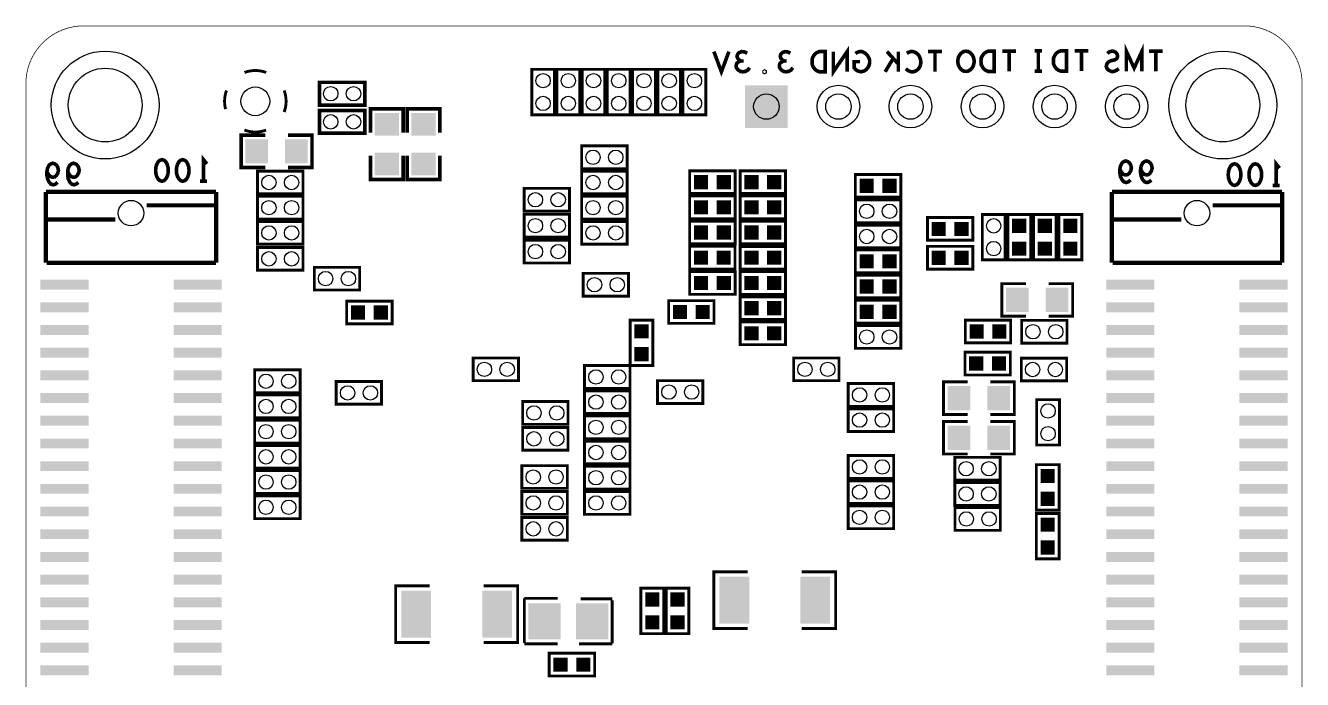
# Model space of a CAD drawing. Extents: x 0 to 1.77, y 0.1 to 2.36.
# Drawn here: x -0.001 to 1.772, y 1.455 to 2.363 of the extents above; entities that cross this region are included whole.
import ezdxf

# ---------------------------------------------------------------- set-up
doc = ezdxf.new("R2010")
doc.units = 0
doc.layers.get('0').update_dxf_attribs({"linetype": 'CONTINUOUS'})
doc.layers.add('ASSY_BOT_ART', color=6, linetype='CONTINUOUS')
doc.layers.add('ZYNQ_CORE_2V3_0', color=7, linetype='CONTINUOUS')

# ---------------------------------------------------------------- blocks, each defined once
blk = doc.blocks.new('ROUND_8')
blk.add_circle((0, 0), 0.0748)
blk = doc.blocks.new('ROUND_2')
blk.add_circle((0, 0), 0.01)
blk = doc.blocks.new('RECTANGLE_24')
blk.add_solid([(0.033465, 0.00689), (0.033465, -0.00689), (-0.033465, 0.00689), (-0.033465, -0.00689)])
blk = doc.blocks.new('SQUARE_9')
blk.add_solid([(0.00985, 0.00985), (0.00985, -0.00985), (-0.00985, 0.00985), (-0.00985, -0.00985)])
blk = doc.blocks.new('RECTANGLE_23')
blk.add_solid([(0.0225, 0.025), (0.0225, -0.025), (-0.0225, 0.025), (-0.0225, -0.025)])
blk = doc.blocks.new('ROUND_15')
blk.add_circle((0, 0), 0.0177)
blk = doc.blocks.new('RECTANGLE_4')
blk.add_solid([(0.01575, 0.01675), (0.01575, -0.01675), (-0.01575, 0.01675), (-0.01575, -0.01675)])
blk = doc.blocks.new('ROUND_34')
blk.add_circle((0, 0), 0.0295)
blk = doc.blocks.new('RECTANGLE_16')
blk.add_solid([(0.01675, 0.01575), (0.01675, -0.01575), (-0.01675, 0.01575), (-0.01675, -0.01575)])
blk = doc.blocks.new('SQUARE_35')
blk.add_solid([(0.02955, 0.02955), (0.02955, -0.02955), (-0.02955, 0.02955), (-0.02955, -0.02955)])
blk = doc.blocks.new('RECTANGLE_6')
blk.add_solid([(0.02065, 0.0325), (0.02065, -0.0325), (-0.02065, 0.0325), (-0.02065, -0.0325)])
blk = doc.blocks.new('ROUND_3')
blk.add_circle((0, 0), 0.02)
blk = doc.blocks.new('ROUND_95')
blk.add_circle((0, 0), 0.0177)
blk = doc.blocks.new('ROUND_96')
blk.add_circle((0, 0), 0.0512)

msp = doc.modelspace()

# ---------------------------------------------------------------- linework, layer by layer
at = {"layer": 'ASSY_BOT_ART'}
for points, const_width in [([(0.08, 2.3622, 0.4142136), (0, 2.2822)], 0.001), ([(1.77165, 2.2822, 0.4142136), (1.69165, 2.3622)], 0.001), ([(0.3336, 2.29746, 0.181986), (0.3035, 2.2975)], 0.004), ([(0.2785, 2.2725, 0.155116), (0.27718, 2.24665)], 0.004), ([(0.35853, 2.24258, 0.1808182), (0.3585, 2.2725)], 0.004), ([(0.30335, 2.21756, 0.1823108), (0.3335, 2.2175)], 0.004)]:
    msp.add_lwpolyline(points, format="xyb", dxfattribs=dict(at, const_width=const_width))
for points, const_width in [([(1.69165, 2.3622), (0.08, 2.3622)], 0.001), ([(0.97592, 2.3265), (0.9655, 2.2985), (0.95508, 2.3265)], 0.005), ([(0.99258, 2.31343), (0.99008, 2.31483), (0.988, 2.31717), (0.98717, 2.31997), (0.988, 2.32277), (0.99008, 2.3251), (0.99383, 2.3265), (0.99758, 2.32603), (1.00133, 2.32417)], 0.005), ([(1.05258, 2.31343), (1.05008, 2.31483), (1.048, 2.31717), (1.04717, 2.31997), (1.048, 2.32277), (1.05008, 2.3251), (1.05383, 2.3265), (1.05758, 2.32603), (1.06133, 2.32417)], 0.005), ([(1.10967, 2.2985), (1.10967, 2.3265), (1.10133, 2.3265), (1.098, 2.3251), (1.0955, 2.32323), (1.09342, 2.32043), (1.09175, 2.31717), (1.09133, 2.3125), (1.09175, 2.30783), (1.09342, 2.30457), (1.0955, 2.30177), (1.098, 2.2999), (1.10133, 2.2985), (1.10967, 2.2985)], 0.005), ([(1.14008, 2.2985), (1.14008, 2.3265), (1.12092, 2.2985), (1.12092, 2.3265)], 0.005), ([(1.158, 2.3125), (1.14967, 2.3125), (1.14967, 2.3041), (1.15217, 2.3013), (1.15508, 2.29943), (1.15925, 2.2985), (1.16342, 2.29943), (1.16633, 2.3013), (1.16883, 2.3041), (1.1705, 2.30737), (1.17133, 2.3111), (1.17133, 2.31437), (1.1705, 2.31717), (1.16883, 2.32043), (1.16633, 2.32323), (1.16383, 2.3251), (1.1605, 2.3265), (1.15758, 2.3265), (1.15425, 2.32557), (1.15175, 2.3237)], 0.005), ([(1.19533, 2.3265), (1.21117, 2.30923)], 0.005), ([(1.21117, 2.2985), (1.21117, 2.3265)], 0.005), ([(1.22283, 2.32417), (1.22533, 2.32557), (1.22825, 2.3265), (1.23158, 2.3265), (1.23533, 2.3251), (1.23825, 2.32277), (1.24033, 2.31997), (1.242, 2.3153), (1.24242, 2.3111), (1.24158, 2.3069), (1.24033, 2.3041), (1.23783, 2.3013), (1.23492, 2.29943), (1.232, 2.2985), (1.22908, 2.2985), (1.22617, 2.29943), (1.22367, 2.30083), (1.22158, 2.3027)], 0.005), ([(1.27158, 2.3265), (1.25242, 2.3265)], 0.005), ([(1.262, 2.3265), (1.262, 2.2985)], 0.005), ([(1.305, 2.299), (1.30833, 2.29947), (1.31125, 2.30133), (1.31375, 2.30413), (1.31542, 2.3074), (1.31625, 2.31113), (1.31625, 2.31487), (1.31542, 2.3186), (1.31375, 2.32187), (1.31125, 2.32467), (1.30833, 2.32653), (1.305, 2.327), (1.30167, 2.32653), (1.29875, 2.32467), (1.29625, 2.32187), (1.29458, 2.3186), (1.29375, 2.31487), (1.29375, 2.31113), (1.29458, 2.3074), (1.29625, 2.30413), (1.29875, 2.30133), (1.30167, 2.29947), (1.305, 2.299)], 0.005), ([(1.34417, 2.299), (1.34417, 2.327), (1.33583, 2.327), (1.3325, 2.3256), (1.33, 2.32373), (1.32792, 2.32093), (1.32625, 2.31767), (1.32583, 2.313), (1.32625, 2.30833), (1.32792, 2.30507), (1.33, 2.30227), (1.3325, 2.3004), (1.33583, 2.299), (1.34417, 2.299)], 0.005), ([(1.37458, 2.327), (1.35542, 2.327)], 0.005), ([(1.365, 2.327), (1.365, 2.299)], 0.005), ([(1.4105, 2.3275), (1.4005, 2.3275)], 0.005), ([(1.4055, 2.3275), (1.4055, 2.2995)], 0.005), ([(1.44467, 2.2995), (1.44467, 2.3275), (1.43633, 2.3275), (1.433, 2.3261), (1.4305, 2.32423), (1.42842, 2.32143), (1.42675, 2.31817), (1.42633, 2.3135), (1.42675, 2.30883), (1.42842, 2.30557), (1.4305, 2.30277), (1.433, 2.3009), (1.43633, 2.2995), (1.44467, 2.2995)], 0.005), ([(1.47508, 2.3275), (1.45592, 2.3275)], 0.005), ([(1.4655, 2.3275), (1.4655, 2.2995)], 0.005), ([(1.51725, 2.30273), (1.51392, 2.3004), (1.51017, 2.299), (1.50683, 2.299), (1.5035, 2.3004), (1.501, 2.30273), (1.49975, 2.306), (1.50058, 2.30927), (1.50267, 2.31207), (1.50642, 2.31393), (1.51142, 2.31487), (1.51433, 2.31673), (1.51558, 2.32), (1.51475, 2.32327), (1.51267, 2.3256), (1.50975, 2.327), (1.50683, 2.327), (1.50392, 2.32607), (1.50142, 2.32373)], 0.005), ([(1.54933, 2.299), (1.54933, 2.327), (1.5385, 2.30367), (1.52767, 2.327), (1.52767, 2.299)], 0.005), ([(1.57808, 2.327), (1.55892, 2.327)], 0.005), ([(1.5685, 2.327), (1.5685, 2.299)], 0.005), ([(1.00467, 2.3041), (1.00217, 2.30083), (0.99883, 2.29897), (0.99508, 2.2985), (0.99175, 2.29897), (0.98842, 2.3013), (0.98633, 2.3041), (0.98592, 2.3069), (0.98675, 2.31017), (0.98967, 2.3125), (0.99258, 2.31343), (0.99633, 2.31343)], 0.005), ([(1.06467, 2.3041), (1.06217, 2.30083), (1.05883, 2.29897), (1.05508, 2.2985), (1.05175, 2.29897), (1.04842, 2.3013), (1.04633, 2.3041), (1.04592, 2.3069), (1.04675, 2.31017), (1.04967, 2.3125), (1.05258, 2.31343), (1.05633, 2.31343)], 0.005), ([(1.19283, 2.2985), (1.20408, 2.31717)], 0.005), ([(0.7022, 2.2388), (0.7022, 2.3018), (0.7338, 2.3018), (0.7338, 2.2388), (0.7022, 2.2388)], 0.004), ([(0.7372, 2.2388), (0.7372, 2.3018), (0.7688, 2.3018), (0.7688, 2.2388), (0.7372, 2.2388)], 0.004), ([(0.7722, 2.2388), (0.7722, 2.3018), (0.8038, 2.3018), (0.8038, 2.2388), (0.7722, 2.2388)], 0.004), ([(0.8072, 2.2388), (0.8072, 2.3018), (0.8388, 2.3018), (0.8388, 2.2388), (0.8072, 2.2388)], 0.004), ([(0.8422, 2.2388), (0.8422, 2.3018), (0.8738, 2.3018), (0.8738, 2.2388), (0.8422, 2.2388)], 0.004), ([(0.8772, 2.2388), (0.8772, 2.3018), (0.9088, 2.3018), (0.9088, 2.2388), (0.8772, 2.2388)], 0.004), ([(0.9122, 2.2388), (0.9122, 2.3018), (0.9438, 2.3018), (0.9438, 2.2388), (0.9122, 2.2388)], 0.004), ([(1.0255, 2.29757), (1.02633, 2.29803), (1.02633, 2.29897), (1.0255, 2.29943), (1.02467, 2.29897), (1.02467, 2.29803), (1.0255, 2.29757)], 0.005), ([(1.4105, 2.2995), (1.4005, 2.2995)], 0.005), ([(0, 2.2822), (0, 2.22)], 0.001), ([(0.4705, 2.2522), (0.4075, 2.2522), (0.4075, 2.2838), (0.4705, 2.2838), (0.4705, 2.2522)], 0.005), ([(1.77165, 0.17842), (1.77165, 2.2822)], 0.001), ([(0.4075, 2.2448), (0.4705, 2.2448), (0.4705, 2.2132), (0.4075, 2.2132), (0.4075, 2.2448)], 0.005), ([(0.5236, 2.2138), (0.5236, 2.2472), (0.4784, 2.2472), (0.4784, 2.2138)], 0.005), ([(0.5294, 2.2138), (0.5294, 2.2472), (0.5746, 2.2472), (0.5746, 2.2138)], 0.005), ([(0, 2.22), (0, 0.17842)], 0.001), ([(0.3322, 2.1654), (0.2988, 2.1654), (0.2988, 2.2106), (0.3322, 2.2106)], 0.005), ([(0.3638, 2.1654), (0.3972, 2.1654), (0.3972, 2.2106), (0.3638, 2.2106)], 0.005), ([(0.24648, 2.14648), (0.24648, 2.17648), (0.25128, 2.17048)], 0.005), ([(0.5236, 2.1822), (0.5236, 2.1488), (0.4784, 2.1488), (0.4784, 2.1822)], 0.005), ([(0.5294, 2.1822), (0.5294, 2.1488), (0.5746, 2.1488), (0.5746, 2.1822)], 0.005), ([(0.8346, 2.16394), (0.7716, 2.16394), (0.7716, 2.19554), (0.8346, 2.19554), (0.8346, 2.16394)], 0.004), ([(0.04398, 2.14498), (0.04118, 2.14248), (0.03798, 2.14148), (0.03478, 2.14248), (0.03198, 2.14548), (0.02998, 2.14998), (0.02918, 2.15448), (0.02918, 2.15998), (0.02998, 2.16448), (0.03198, 2.16848), (0.03438, 2.17048), (0.03718, 2.17148), (0.04038, 2.17048), (0.04278, 2.16848), (0.04438, 2.16548), (0.04518, 2.16148), (0.04438, 2.15798), (0.04238, 2.15448), (0.03998, 2.15248), (0.03718, 2.15198), (0.03398, 2.15298), (0.03158, 2.15548), (0.02918, 2.15998)], 0.005), ([(0.07278, 2.14498), (0.06998, 2.14248), (0.06678, 2.14148), (0.06358, 2.14248), (0.06078, 2.14548), (0.05878, 2.14998), (0.05798, 2.15448), (0.05798, 2.15998), (0.05878, 2.16448), (0.06078, 2.16848), (0.06318, 2.17048), (0.06598, 2.17148), (0.06918, 2.17048), (0.07158, 2.16848), (0.07318, 2.16548), (0.07398, 2.16148), (0.07318, 2.15798), (0.07118, 2.15448), (0.06878, 2.15248), (0.06598, 2.15198), (0.06278, 2.15298), (0.06038, 2.15548), (0.05798, 2.15998)], 0.005), ([(0.18888, 2.17648), (0.19208, 2.17548), (0.19448, 2.17298), (0.19608, 2.16998), (0.19728, 2.16598), (0.19768, 2.16148), (0.19728, 2.15698), (0.19608, 2.15298), (0.19448, 2.14998), (0.19208, 2.14748), (0.18888, 2.14648), (0.18568, 2.14748), (0.18328, 2.14998), (0.18168, 2.15298), (0.18048, 2.15698), (0.18008, 2.16148), (0.18048, 2.16598), (0.18168, 2.16998), (0.18328, 2.17298), (0.18568, 2.17548), (0.18888, 2.17648)], 0.005), ([(0.21768, 2.17648), (0.22088, 2.17548), (0.22328, 2.17298), (0.22488, 2.16998), (0.22608, 2.16598), (0.22648, 2.16148), (0.22608, 2.15698), (0.22488, 2.15298), (0.22328, 2.14998), (0.22088, 2.14748), (0.21768, 2.14648), (0.21448, 2.14748), (0.21208, 2.14998), (0.21048, 2.15298), (0.20928, 2.15698), (0.20888, 2.16148), (0.20928, 2.16598), (0.21048, 2.16998), (0.21208, 2.17298), (0.21448, 2.17548), (0.21768, 2.17648)], 0.005), ([(0.9845, 2.12946), (0.9215, 2.12946), (0.9215, 2.16096), (0.9845, 2.16096), (0.9845, 2.12946)], 0.004), ([(0.9915, 2.16096), (1.0545, 2.16096), (1.0545, 2.12946), (0.9915, 2.12946), (0.9915, 2.16096)], 0.004), ([(1.53348, 2.14817), (1.53068, 2.14567), (1.52748, 2.14467), (1.52428, 2.14567), (1.52148, 2.14867), (1.51948, 2.15317), (1.51868, 2.15767), (1.51868, 2.16317), (1.51948, 2.16767), (1.52148, 2.17167), (1.52388, 2.17367), (1.52668, 2.17467), (1.52988, 2.17367), (1.53228, 2.17167), (1.53388, 2.16867), (1.53468, 2.16467), (1.53388, 2.16117), (1.53188, 2.15767), (1.52948, 2.15567), (1.52668, 2.15517), (1.52348, 2.15617), (1.52108, 2.15867), (1.51868, 2.16317)], 0.005), ([(1.56228, 2.14817), (1.55948, 2.14567), (1.55628, 2.14467), (1.55308, 2.14567), (1.55028, 2.14867), (1.54828, 2.15317), (1.54748, 2.15767), (1.54748, 2.16317), (1.54828, 2.16767), (1.55028, 2.17167), (1.55268, 2.17367), (1.55548, 2.17467), (1.55868, 2.17367), (1.56108, 2.17167), (1.56268, 2.16867), (1.56348, 2.16467), (1.56268, 2.16117), (1.56068, 2.15767), (1.55828, 2.15567), (1.55548, 2.15517), (1.55228, 2.15617), (1.54988, 2.15867), (1.54748, 2.16317)], 0.005), ([(1.67788, 2.17067), (1.68108, 2.16967), (1.68348, 2.16717), (1.68508, 2.16417), (1.68628, 2.16017), (1.68668, 2.15567), (1.68628, 2.15117), (1.68508, 2.14717), (1.68348, 2.14417), (1.68108, 2.14167), (1.67788, 2.14067), (1.67468, 2.14167), (1.67228, 2.14417), (1.67068, 2.14717), (1.66948, 2.15117), (1.66908, 2.15567), (1.66948, 2.16017), (1.67068, 2.16417), (1.67228, 2.16717), (1.67468, 2.16967), (1.67788, 2.17067)], 0.005), ([(1.70668, 2.17067), (1.70988, 2.16967), (1.71228, 2.16717), (1.71388, 2.16417), (1.71508, 2.16017), (1.71548, 2.15567), (1.71508, 2.15117), (1.71388, 2.14717), (1.71228, 2.14417), (1.70988, 2.14167), (1.70668, 2.14067), (1.70348, 2.14167), (1.70108, 2.14417), (1.69948, 2.14717), (1.69828, 2.15117), (1.69788, 2.15567), (1.69828, 2.16017), (1.69948, 2.16417), (1.70108, 2.16717), (1.70348, 2.16967), (1.70668, 2.17067)], 0.005), ([(1.73548, 2.14067), (1.73548, 2.17067), (1.74028, 2.16467)], 0.005), ([(0.25128, 2.14648), (0.24168, 2.14648)], 0.005), ([(0.3846, 2.12894), (0.3216, 2.12894), (0.3216, 2.16054), (0.3846, 2.16054), (0.3846, 2.12894)], 0.004), ([(0.8346, 2.12894), (0.7716, 2.12894), (0.7716, 2.16054), (0.8346, 2.16054), (0.8346, 2.12894)], 0.004), ([(1.1515, 2.15596), (1.2145, 2.15596), (1.2145, 2.12446), (1.1515, 2.12446), (1.1515, 2.15596)], 0.004), ([(0.02787, 2.13171), (0.26409, 2.13171)], 0.006), ([(0.02787, 2.03329), (0.02787, 2.13171)], 0.006), ([(0.26409, 2.03329), (0.26409, 2.13171)], 0.006), ([(0.3846, 2.09394), (0.3216, 2.09394), (0.3216, 2.12554), (0.3846, 2.12554), (0.3846, 2.09394)], 0.004), ([(0.6916, 2.13654), (0.7546, 2.13654), (0.7546, 2.10494), (0.6916, 2.10494), (0.6916, 2.13654)], 0.004), ([(0.8346, 2.09394), (0.7716, 2.09394), (0.7716, 2.12554), (0.8346, 2.12554), (0.8346, 2.09394)], 0.004), ([(0.9845, 2.09446), (0.9215, 2.09446), (0.9215, 2.12596), (0.9845, 2.12596), (0.9845, 2.09446)], 0.004), ([(0.9915, 2.12596), (1.0545, 2.12596), (1.0545, 2.09446), (0.9915, 2.09446), (0.9915, 2.12596)], 0.004), ([(1.50756, 2.13171), (1.74378, 2.13171)], 0.006), ([(1.50756, 2.03329), (1.50756, 2.13171)], 0.006), ([(1.74028, 2.14067), (1.73068, 2.14067)], 0.005), ([(1.74378, 2.03329), (1.74378, 2.13171)], 0.006), ([(0.16763, 2.11301), (0.26409, 2.11301)], 0.006), ([(1.1516, 2.12054), (1.2146, 2.12054), (1.2146, 2.08894), (1.1516, 2.08894), (1.1516, 2.12054)], 0.004), ([(1.64732, 2.11301), (1.74378, 2.11301)], 0.006), ([(0.02787, 2.09333), (0.12433, 2.09333)], 0.006), ([(0.3846, 2.05894), (0.3216, 2.05894), (0.3216, 2.09054), (0.3846, 2.09054), (0.3846, 2.05894)], 0.004), ([(0.6916, 2.10054), (0.7546, 2.10054), (0.7546, 2.06894), (0.6916, 2.06894), (0.6916, 2.10054)], 0.004), ([(0.8346, 2.05894), (0.7716, 2.05894), (0.7716, 2.09054), (0.8346, 2.09054), (0.8346, 2.05894)], 0.004), ([(0.9845, 2.05946), (0.9215, 2.05946), (0.9215, 2.09096), (0.9845, 2.09096), (0.9845, 2.05946)], 0.004), ([(0.9915, 2.09096), (1.0545, 2.09096), (1.0545, 2.05946), (0.9915, 2.05946), (0.9915, 2.09096)], 0.004), ([(1.3145, 2.0645), (1.2515, 2.0645), (1.2515, 2.096), (1.3145, 2.096), (1.3145, 2.0645)], 0.004), ([(1.3277, 2.0372), (1.3277, 2.1002), (1.3593, 2.1002), (1.3593, 2.0372), (1.3277, 2.0372)], 0.004), ([(1.3948, 2.1002), (1.3948, 2.0372), (1.3632, 2.0372), (1.3632, 2.1002), (1.3948, 2.1002)], 0.004), ([(1.4303, 2.1002), (1.4303, 2.0372), (1.3987, 2.0372), (1.3987, 2.1002), (1.4303, 2.1002)], 0.004), ([(1.4658, 2.1002), (1.4658, 2.0372), (1.4342, 2.0372), (1.4342, 2.1002), (1.4658, 2.1002)], 0.004), ([(1.50756, 2.09333), (1.60402, 2.09333)], 0.006), ([(1.1516, 2.08554), (1.2146, 2.08554), (1.2146, 2.05394), (1.1516, 2.05394), (1.1516, 2.08554)], 0.004), ([(0.3846, 2.02294), (0.3216, 2.02294), (0.3216, 2.05454), (0.3846, 2.05454), (0.3846, 2.02294)], 0.004), ([(0.6916, 2.06454), (0.7546, 2.06454), (0.7546, 2.03294), (0.6916, 2.03294), (0.6916, 2.06454)], 0.004), ([(0.98445, 2.02446), (0.92145, 2.02446), (0.92145, 2.05605), (0.98445, 2.05605), (0.98445, 2.02446)], 0.004), ([(0.9915, 2.05596), (1.0545, 2.05596), (1.0545, 2.02446), (0.9915, 2.02446), (0.9915, 2.05596)], 0.004), ([(1.3145, 2.0245), (1.2515, 2.0245), (1.2515, 2.056), (1.3145, 2.056), (1.3145, 2.0245)], 0.004), ([(1.2145, 2.01946), (1.1515, 2.01946), (1.1515, 2.05096), (1.2145, 2.05096), (1.2145, 2.01946)], 0.004), ([(0.02885, 2.03329), (0.26409, 2.03329)], 0.006), ([(0.4004, 2.02694), (0.4634, 2.02694), (0.4634, 1.99544), (0.4004, 1.99544), (0.4004, 2.02694)], 0.004), ([(0.9845, 1.98946), (0.9215, 1.98946), (0.9215, 2.02096), (0.9845, 2.02096), (0.9845, 1.98946)], 0.004), ([(0.9915, 2.02096), (1.0545, 2.02096), (1.0545, 1.98946), (0.9915, 1.98946), (0.9915, 2.02096)], 0.004), ([(1.50854, 2.03329), (1.74378, 2.03329)], 0.006), ([(0.7736, 2.01854), (0.8366, 2.01854), (0.8366, 1.98694), (0.7736, 1.98694), (0.7736, 2.01854)], 0.004), ([(1.2145, 1.98446), (1.1515, 1.98446), (1.1515, 2.01596), (1.2145, 2.01596), (1.2145, 1.98446)], 0.004), ([(1.3882, 1.95911), (1.3548, 1.95911), (1.3548, 2.0043), (1.3882, 2.0043)], 0.004), ([(1.4198, 1.95911), (1.4532, 1.95911), (1.4532, 2.0043), (1.4198, 2.0043)], 0.004), ([(0.9915, 1.98596), (1.0545, 1.98596), (1.0545, 1.95446), (0.9915, 1.95446), (0.9915, 1.98596)], 0.004), ([(0.44535, 1.9798), (0.50835, 1.9798), (0.50835, 1.9483), (0.44535, 1.9483), (0.44535, 1.9798)], 0.004), ([(0.9553, 1.94916), (0.8923, 1.94916), (0.8923, 1.98066), (0.9553, 1.98066), (0.9553, 1.94916)], 0.004), ([(1.2145, 1.94941), (1.1515, 1.94941), (1.1515, 1.981), (1.2145, 1.981), (1.2145, 1.94941)], 0.004), ([(0.8704, 1.95365), (0.8704, 1.89065), (0.8388, 1.89065), (0.8388, 1.95365), (0.8704, 1.95365)], 0.004), ([(0.9915, 1.95096), (1.0545, 1.95096), (1.0545, 1.91946), (0.9915, 1.91946), (0.9915, 1.95096)], 0.004), ([(1.3041, 1.95354), (1.3671, 1.95354), (1.3671, 1.92194), (1.3041, 1.92194), (1.3041, 1.95354)], 0.004), ([(1.4453, 1.9217), (1.3823, 1.9217), (1.3823, 1.9533), (1.4453, 1.9533), (1.4453, 1.9217)], 0.004), ([(1.1516, 1.946), (1.2146, 1.946), (1.2146, 1.9144), (1.1516, 1.9144), (1.1516, 1.946)], 0.004), ([(0.6208, 1.90094), (0.6838, 1.90094), (0.6838, 1.86944), (0.6208, 1.86944), (0.6208, 1.90094)], 0.004), ([(1.0658, 1.90094), (1.1288, 1.90094), (1.1288, 1.86944), (1.0658, 1.86944), (1.0658, 1.90094)], 0.004), ([(1.3036, 1.90904), (1.3666, 1.90904), (1.3666, 1.87744), (1.3036, 1.87744), (1.3036, 1.90904)], 0.004), ([(1.44479, 1.8692), (1.3818, 1.8692), (1.3818, 1.9008), (1.4448, 1.9008), (1.44479, 1.8692)], 0.004), ([(0.3806, 1.85294), (0.3176, 1.85294), (0.3176, 1.88454), (0.3806, 1.88454), (0.3806, 1.85294)], 0.004), ([(0.8386, 1.85894), (0.7756, 1.85894), (0.7756, 1.89054), (0.8386, 1.89054), (0.8386, 1.85894)], 0.004), ([(0.4938, 1.83674), (0.4308, 1.83674), (0.4308, 1.86824), (0.4938, 1.86824), (0.4938, 1.83674)], 0.004), ([(0.9398, 1.83794), (0.8768, 1.83794), (0.8768, 1.86944), (0.9398, 1.86944), (0.9398, 1.83794)], 0.004), ([(1.1416, 1.86554), (1.2046, 1.86554), (1.2046, 1.83394), (1.1416, 1.83394), (1.1416, 1.86554)], 0.004), ([(1.3072, 1.82261), (1.2738, 1.82261), (1.2738, 1.8678), (1.3072, 1.8678)], 0.004), ([(1.3387, 1.82261), (1.3722, 1.82261), (1.3722, 1.8678), (1.3387, 1.8678)], 0.004), ([(0.3806, 1.81794), (0.3176, 1.81794), (0.3176, 1.84954), (0.3806, 1.84954), (0.3806, 1.81794)], 0.004), ([(0.8386, 1.82394), (0.7756, 1.82394), (0.7756, 1.85554), (0.8386, 1.85554), (0.8386, 1.82394)], 0.004), ([(1.4348, 1.8432), (1.4348, 1.78021), (1.4032, 1.7802), (1.4032, 1.8432), (1.4348, 1.8432)], 0.004), ([(0.6896, 1.84054), (0.7526, 1.84054), (0.7526, 1.80894), (0.6896, 1.80894), (0.6896, 1.84054)], 0.004), ([(1.1416, 1.83054), (1.2046, 1.83054), (1.2046, 1.79894), (1.1416, 1.79894), (1.1416, 1.83054)], 0.004), ([(0.3806, 1.78294), (0.3176, 1.78294), (0.3176, 1.81454), (0.3806, 1.81454), (0.3806, 1.78294)], 0.004), ([(0.8386, 1.78894), (0.7756, 1.78894), (0.7756, 1.82054), (0.8386, 1.82054), (0.8386, 1.78894)], 0.004), ([(1.3072, 1.76761), (1.2738, 1.76761), (1.2738, 1.8128), (1.3072, 1.8128)], 0.004), ([(1.3388, 1.76761), (1.3722, 1.76761), (1.3722, 1.8128), (1.3388, 1.8128)], 0.004), ([(0.6896, 1.80454), (0.7526, 1.80454), (0.7526, 1.77294), (0.6896, 1.77294), (0.6896, 1.80454)], 0.004), ([(0.3806, 1.74794), (0.3176, 1.74794), (0.3176, 1.77954), (0.3806, 1.77954), (0.3806, 1.74794)], 0.004), ([(0.8386, 1.75394), (0.7756, 1.75394), (0.7756, 1.78554), (0.8386, 1.78554), (0.8386, 1.75394)], 0.004), ([(1.1416, 1.76554), (1.2046, 1.76554), (1.2046, 1.73394), (1.1416, 1.73394), (1.1416, 1.76554)], 0.004), ([(1.3525, 1.73141), (1.2895, 1.73141), (1.2895, 1.763), (1.3525, 1.763), (1.3525, 1.73141)], 0.004), ([(0.3806, 1.71294), (0.3176, 1.71294), (0.3176, 1.74454), (0.3806, 1.74454), (0.3806, 1.71294)], 0.004), ([(0.6886, 1.75154), (0.7516, 1.75154), (0.7516, 1.71994), (0.6886, 1.71994), (0.6886, 1.75154)], 0.004), ([(0.8386, 1.71894), (0.7756, 1.71894), (0.7756, 1.75054), (0.8386, 1.75054), (0.8386, 1.71894)], 0.004), ([(1.4027, 1.6898), (1.4027, 1.7528), (1.4343, 1.7528), (1.4343, 1.6898), (1.4027, 1.6898)], 0.004), ([(1.1416, 1.73054), (1.2046, 1.73054), (1.2046, 1.69894), (1.1416, 1.69894), (1.1416, 1.73054)], 0.004), ([(1.3525, 1.69641), (1.2895, 1.69641), (1.2895, 1.728), (1.3525, 1.728), (1.3525, 1.69641)], 0.004), ([(0.3806, 1.67794), (0.3176, 1.67794), (0.3176, 1.70954), (0.3806, 1.70954), (0.3806, 1.67794)], 0.004), ([(0.6886, 1.71554), (0.7516, 1.71554), (0.7516, 1.68394), (0.6886, 1.68394), (0.6886, 1.71554)], 0.004), ([(0.8386, 1.68394), (0.7756, 1.68394), (0.7756, 1.71554), (0.8386, 1.71554), (0.8386, 1.68394)], 0.004), ([(1.1416, 1.69554), (1.2046, 1.69554), (1.2046, 1.66394), (1.1416, 1.66394), (1.1416, 1.69554)], 0.004), ([(1.3528, 1.6617), (1.2898, 1.6617), (1.2898, 1.6933), (1.3528, 1.6933), (1.3528, 1.6617)], 0.004), ([(1.4027, 1.6222), (1.4027, 1.6852), (1.4343, 1.6852), (1.4343, 1.6222), (1.4027, 1.6222)], 0.004), ([(0.6886, 1.67954), (0.7516, 1.67954), (0.7516, 1.64794), (0.6886, 1.64794), (0.6886, 1.67954)], 0.004), ([(1.0022, 1.60415), (0.955, 1.60415), (0.955, 1.52534), (1.0022, 1.52534)], 0.004), ([(1.077, 1.60415), (1.1242, 1.60415), (1.1242, 1.52534), (1.077, 1.52534)], 0.004), ([(0.5606, 1.5058), (0.5134, 1.5058), (0.5134, 1.58461), (0.5606, 1.58461)], 0.004), ([(0.6354, 1.5058), (0.6826, 1.5058), (0.6826, 1.58461), (0.6354, 1.58461)], 0.004), ([(0.8538, 1.51824), (0.8538, 1.58124), (0.8854, 1.58124), (0.8854, 1.51824), (0.8538, 1.51824)], 0.004), ([(0.8888, 1.51824), (0.8888, 1.58124), (0.9204, 1.58124), (0.9204, 1.51824), (0.8888, 1.51824)], 0.004), ([(0.738, 1.5672), (0.692, 1.5672)], 0.004), ([(0.692, 1.5672), (0.692, 1.5052)], 0.004), ([(0.77, 1.5667), (0.814, 1.5667)], 0.004), ([(0.814, 1.5647), (0.814, 1.5047)], 0.004), ([(0.692, 1.5042), (0.738, 1.5042)], 0.004), ([(0.7265, 1.491), (0.7895, 1.491), (0.7895, 1.45941), (0.7265, 1.45941), (0.7265, 1.491)], 0.004), ([(0.814, 1.5042), (0.768, 1.5042)], 0.004)]:
    msp.add_lwpolyline(points, dxfattribs=dict(at, const_width=const_width))

# ---------------------------------------------------------------- block references
for name, p in [('ROUND_8', (0.11, 2.2522)), ('ROUND_8', (1.66165, 2.2522)), ('ROUND_2', (0.718, 2.2861)), ('ROUND_2', (0.753, 2.2861)), ('ROUND_2', (0.788, 2.2861)), ('ROUND_2', (0.823, 2.2861)), ('ROUND_2', (0.858, 2.2861)), ('ROUND_2', (0.893, 2.2861)), ('ROUND_2', (0.928, 2.2861)), ('ROUND_3', (0.3185, 2.2575)), ('ROUND_2', (0.4232, 2.268)), ('ROUND_2', (0.4548, 2.268)), ('SQUARE_35', (1.028, 2.25016)), ('ROUND_34', (1.128, 2.25016)), ('ROUND_34', (1.228, 2.25016)), ('ROUND_34', (1.328, 2.25016)), ('ROUND_34', (1.428, 2.25016)), ('ROUND_34', (1.528, 2.25016)), ('ROUND_2', (0.718, 2.2545)), ('ROUND_2', (0.753, 2.2545)), ('ROUND_2', (0.788, 2.2545)), ('ROUND_2', (0.823, 2.2545)), ('ROUND_2', (0.858, 2.2545)), ('ROUND_2', (0.893, 2.2545)), ('ROUND_2', (0.928, 2.2545)), ('ROUND_2', (0.4232, 2.229)), ('ROUND_2', (0.4548, 2.229)), ('RECTANGLE_16', (0.501, 2.2256)), ('RECTANGLE_16', (0.552, 2.2256)), ('RECTANGLE_4', (0.3204, 2.188)), ('RECTANGLE_4', (0.3756, 2.188)), ('RECTANGLE_16', (0.501, 2.1704)), ('RECTANGLE_16', (0.552, 2.1704)), ('ROUND_2', (0.7873, 2.17974)), ('ROUND_2', (0.8189, 2.17974)), ('ROUND_2', (0.3373, 2.14474)), ('ROUND_2', (0.3689, 2.14474)), ('ROUND_2', (0.7873, 2.14474)), ('ROUND_2', (0.8189, 2.14474)), ('SQUARE_9', (0.9372, 2.14525)), ('SQUARE_9', (0.9688, 2.14525)), ('SQUARE_9', (1.0072, 2.14516)), ('SQUARE_9', (1.0388, 2.14516)), ('SQUARE_9', (1.1672, 2.14016)), ('SQUARE_9', (1.1988, 2.14016)), ('ROUND_2', (0.7073, 2.12074)), ('ROUND_2', (0.7389, 2.12074)), ('ROUND_15', (0.14598, 2.10218)), ('ROUND_2', (0.3373, 2.10974)), ('ROUND_2', (0.3689, 2.10974)), ('ROUND_2', (0.7873, 2.10974)), ('ROUND_2', (0.8189, 2.10974)), ('SQUARE_9', (0.9372, 2.11016)), ('SQUARE_9', (0.9688, 2.11016)), ('SQUARE_9', (1.0072, 2.11016)), ('SQUARE_9', (1.0388, 2.11016)), ('ROUND_2', (1.1673, 2.10474)), ('ROUND_2', (1.1989, 2.10474)), ('ROUND_15', (1.62567, 2.10218)), ('ROUND_2', (0.7073, 2.08474)), ('ROUND_2', (0.7389, 2.08474)), ('ROUND_2', (1.3435, 2.0845)), ('SQUARE_9', (1.379, 2.0845)), ('SQUARE_9', (1.4145, 2.0845)), ('SQUARE_9', (1.45, 2.0845)), ('ROUND_2', (0.3373, 2.07474)), ('ROUND_2', (0.3689, 2.07474)), ('ROUND_2', (0.7873, 2.07474)), ('ROUND_2', (0.8189, 2.07474)), ('SQUARE_9', (0.9372, 2.07526)), ('SQUARE_9', (0.9688, 2.07526)), ('SQUARE_9', (1.0072, 2.07525)), ('SQUARE_9', (1.0388, 2.07525)), ('ROUND_2', (1.1673, 2.06974)), ('ROUND_2', (1.1989, 2.06974)), ('SQUARE_9', (1.2672, 2.0802)), ('SQUARE_9', (1.2988, 2.0802)), ('ROUND_2', (0.7073, 2.04874)), ('ROUND_2', (0.7389, 2.04874)), ('ROUND_2', (1.3435, 2.0529)), ('SQUARE_9', (1.379, 2.0529)), ('SQUARE_9', (1.4145, 2.0529)), ('SQUARE_9', (1.45, 2.0529)), ('ROUND_2', (0.3373, 2.03874)), ('ROUND_2', (0.3689, 2.03874)), ('SQUARE_9', (0.93715, 2.04026)), ('SQUARE_9', (0.96875, 2.04026)), ('SQUARE_9', (1.0072, 2.04025)), ('SQUARE_9', (1.0388, 2.04025)), ('SQUARE_9', (1.1672, 2.03516)), ('SQUARE_9', (1.1988, 2.03516)), ('SQUARE_9', (1.2672, 2.0402)), ('SQUARE_9', (1.2988, 2.0402)), ('ROUND_2', (0.4161, 2.01124)), ('ROUND_2', (0.4477, 2.01124)), ('RECTANGLE_24', (0.05346, 2.00277)), ('RECTANGLE_24', (0.2385, 2.00277)), ('ROUND_2', (0.7893, 2.00274)), ('ROUND_2', (0.8209, 2.00274)), ('SQUARE_9', (0.9372, 2.00516)), ('SQUARE_9', (0.9688, 2.00516)), ('SQUARE_9', (1.0072, 2.00525)), ('SQUARE_9', (1.0388, 2.00525)), ('SQUARE_9', (1.1672, 2.00025)), ('SQUARE_9', (1.1988, 2.00025)), ('RECTANGLE_24', (1.53315, 2.00277)), ('RECTANGLE_24', (1.71819, 2.00277)), ('RECTANGLE_4', (1.3764, 1.9817)), ('RECTANGLE_4', (1.4316, 1.9817)), ('RECTANGLE_24', (0.05346, 1.97128)), ('RECTANGLE_24', (0.2385, 1.97128)), ('SQUARE_9', (0.46105, 1.9641)), ('SQUARE_9', (0.49265, 1.9641)), ('SQUARE_9', (0.908, 1.96486)), ('SQUARE_9', (0.9396, 1.96486)), ('SQUARE_9', (1.0072, 1.97025)), ('SQUARE_9', (1.0388, 1.97025)), ('SQUARE_9', (1.1672, 1.9652)), ('SQUARE_9', (1.1988, 1.9652)), ('RECTANGLE_24', (1.53315, 1.97128)), ('RECTANGLE_24', (1.71819, 1.97128)), ('RECTANGLE_24', (0.05346, 1.93978)), ('RECTANGLE_24', (0.2385, 1.93978)), ('SQUARE_9', (0.8546, 1.93795)), ('SQUARE_9', (1.0072, 1.93525)), ('SQUARE_9', (1.0388, 1.93525)), ('ROUND_2', (1.1673, 1.9302)), ('ROUND_2', (1.1989, 1.9302)), ('SQUARE_9', (1.3198, 1.93774)), ('SQUARE_9', (1.3514, 1.93774)), ('ROUND_2', (1.398, 1.9375)), ('ROUND_2', (1.4296, 1.9375)), ('RECTANGLE_24', (1.53315, 1.93978)), ('RECTANGLE_24', (1.71819, 1.93978)), ('RECTANGLE_24', (0.05346, 1.90829)), ('RECTANGLE_24', (0.2385, 1.90829)), ('SQUARE_9', (0.8546, 1.90635)), ('RECTANGLE_24', (1.53315, 1.90829)), ('RECTANGLE_24', (1.71819, 1.90829)), ('SQUARE_9', (1.3193, 1.89324)), ('SQUARE_9', (1.3509, 1.89324)), ('RECTANGLE_24', (0.05346, 1.87679)), ('RECTANGLE_24', (0.2385, 1.87679)), ('ROUND_2', (0.6365, 1.88524)), ('ROUND_2', (0.6681, 1.88524)), ('ROUND_2', (0.7913, 1.87474)), ('ROUND_2', (0.8229, 1.87474)), ('ROUND_2', (1.0815, 1.88524)), ('ROUND_2', (1.1131, 1.88524)), ('ROUND_2', (1.3975, 1.885)), ('ROUND_2', (1.4291, 1.885)), ('RECTANGLE_24', (1.53315, 1.87679)), ('RECTANGLE_24', (1.71819, 1.87679)), ('ROUND_2', (0.3333, 1.86874)), ('ROUND_2', (0.3649, 1.86874)), ('ROUND_2', (0.4466, 1.85254)), ('ROUND_2', (0.4782, 1.85254)), ('ROUND_2', (0.8926, 1.85374)), ('ROUND_2', (0.9242, 1.85374)), ('RECTANGLE_4', (1.2954, 1.8452)), ('RECTANGLE_4', (1.3506, 1.8452)), ('RECTANGLE_24', (0.05346, 1.84529)), ('RECTANGLE_24', (0.2385, 1.84529)), ('ROUND_2', (0.3333, 1.83374)), ('ROUND_2', (0.3649, 1.83374)), ('ROUND_2', (0.7913, 1.83974)), ('ROUND_2', (0.8229, 1.83974)), ('ROUND_2', (1.1573, 1.84974)), ('ROUND_2', (1.1889, 1.84974)), ('RECTANGLE_24', (1.53315, 1.84529)), ('RECTANGLE_24', (1.71819, 1.84529)), ('ROUND_2', (0.7053, 1.82474)), ('ROUND_2', (0.7369, 1.82474)), ('ROUND_2', (1.419, 1.8275)), ('RECTANGLE_24', (0.05346, 1.8138)), ('RECTANGLE_24', (0.2385, 1.8138)), ('ROUND_2', (0.3333, 1.79874)), ('ROUND_2', (0.3649, 1.79874)), ('ROUND_2', (0.7913, 1.80474)), ('ROUND_2', (0.8229, 1.80474)), ('ROUND_2', (1.1573, 1.81474)), ('ROUND_2', (1.1889, 1.81474)), ('RECTANGLE_24', (1.53315, 1.8138)), ('RECTANGLE_24', (1.71819, 1.8138)), ('ROUND_2', (0.7053, 1.78874)), ('ROUND_2', (0.7369, 1.78874)), ('RECTANGLE_4', (1.2954, 1.7902)), ('RECTANGLE_4', (1.3506, 1.7902)), ('ROUND_2', (1.419, 1.7959)), ('RECTANGLE_24', (0.05346, 1.7823)), ('RECTANGLE_24', (0.2385, 1.7823)), ('ROUND_2', (0.3333, 1.76374)), ('ROUND_2', (0.3649, 1.76374)), ('ROUND_2', (0.7913, 1.76974)), ('ROUND_2', (0.8229, 1.76974)), ('RECTANGLE_24', (1.53315, 1.7823)), ('RECTANGLE_24', (1.71819, 1.7823)), ('RECTANGLE_24', (0.05346, 1.75081)), ('RECTANGLE_24', (0.2385, 1.75081)), ('ROUND_2', (1.1573, 1.74974)), ('ROUND_2', (1.1889, 1.74974)), ('ROUND_2', (1.3052, 1.7472)), ('ROUND_2', (1.3368, 1.7472)), ('RECTANGLE_24', (1.53315, 1.75081)), ('RECTANGLE_24', (1.71819, 1.75081)), ('ROUND_2', (0.3333, 1.72874)), ('ROUND_2', (0.3649, 1.72874)), ('ROUND_2', (0.7043, 1.73574)), ('ROUND_2', (0.7359, 1.73574)), ('ROUND_2', (0.7913, 1.73474)), ('ROUND_2', (0.8229, 1.73474)), ('SQUARE_9', (1.4185, 1.7371)), ('RECTANGLE_24', (0.05346, 1.71931)), ('RECTANGLE_24', (0.2385, 1.71931)), ('ROUND_2', (1.1573, 1.71474)), ('ROUND_2', (1.1889, 1.71474)), ('ROUND_2', (1.3052, 1.7122)), ('ROUND_2', (1.3368, 1.7122)), ('RECTANGLE_24', (1.53315, 1.71931)), ('RECTANGLE_24', (1.71819, 1.71931)), ('ROUND_2', (0.3333, 1.69374)), ('ROUND_2', (0.3649, 1.69374)), ('ROUND_2', (0.7043, 1.69974)), ('ROUND_2', (0.7359, 1.69974)), ('ROUND_2', (0.7913, 1.69974)), ('ROUND_2', (0.8229, 1.69974)), ('SQUARE_9', (1.4185, 1.7055)), ('RECTANGLE_24', (0.05346, 1.68781)), ('RECTANGLE_24', (0.2385, 1.68781)), ('ROUND_2', (1.1573, 1.67974)), ('ROUND_2', (1.1889, 1.67974)), ('ROUND_2', (1.3055, 1.6775)), ('ROUND_2', (1.3371, 1.6775)), ('RECTANGLE_24', (1.53315, 1.68781)), ('RECTANGLE_24', (1.71819, 1.68781)), ('ROUND_2', (0.7043, 1.66374)), ('ROUND_2', (0.7359, 1.66374)), ('SQUARE_9', (1.4185, 1.6695)), ('RECTANGLE_24', (0.05346, 1.65632)), ('RECTANGLE_24', (0.2385, 1.65632)), ('RECTANGLE_24', (1.53315, 1.65632)), ('RECTANGLE_24', (1.71819, 1.65632)), ('RECTANGLE_24', (0.05346, 1.62482)), ('RECTANGLE_24', (0.2385, 1.62482)), ('SQUARE_9', (1.4185, 1.6379)), ('RECTANGLE_24', (1.53315, 1.62482)), ('RECTANGLE_24', (1.71819, 1.62482)), ('RECTANGLE_24', (0.05346, 1.59333)), ('RECTANGLE_24', (0.2385, 1.59333)), ('RECTANGLE_6', (0.9835, 1.56474)), ('RECTANGLE_6', (1.0957, 1.56474)), ('RECTANGLE_24', (1.53315, 1.59333)), ('RECTANGLE_24', (1.71819, 1.59333)), ('RECTANGLE_6', (0.5419, 1.5452)), ('RECTANGLE_6', (0.6541, 1.5452)), ('RECTANGLE_24', (0.05346, 1.56183)), ('RECTANGLE_24', (0.2385, 1.56183)), ('RECTANGLE_23', (0.72, 1.5352)), ('RECTANGLE_23', (0.786, 1.5352)), ('SQUARE_9', (0.8696, 1.56554)), ('SQUARE_9', (0.9046, 1.56554)), ('RECTANGLE_24', (1.53315, 1.56183)), ('RECTANGLE_24', (1.71819, 1.56183)), ('SQUARE_9', (0.8696, 1.53394)), ('SQUARE_9', (0.9046, 1.53394)), ('RECTANGLE_24', (0.05346, 1.53033)), ('RECTANGLE_24', (0.2385, 1.53033)), ('RECTANGLE_24', (1.53315, 1.53033)), ('RECTANGLE_24', (1.71819, 1.53033)), ('RECTANGLE_24', (0.05346, 1.49884)), ('RECTANGLE_24', (0.2385, 1.49884)), ('RECTANGLE_24', (1.53315, 1.49884)), ('RECTANGLE_24', (1.71819, 1.49884)), ('RECTANGLE_24', (0.05346, 1.46734)), ('RECTANGLE_24', (0.2385, 1.46734)), ('SQUARE_9', (0.7422, 1.4752)), ('SQUARE_9', (0.7738, 1.4752)), ('RECTANGLE_24', (1.53315, 1.46734)), ('RECTANGLE_24', (1.71819, 1.46734))]:
    msp.add_blockref(name, p, dxfattribs=at)
at = {"layer": 'ZYNQ_CORE_2V3_0'}
for name, p in [('ROUND_96', (0.11, 2.2522)), ('ROUND_96', (1.66165, 2.2522)), ('ROUND_95', (1.028, 2.25016)), ('ROUND_95', (1.128, 2.25016)), ('ROUND_95', (1.228, 2.25016)), ('ROUND_95', (1.328, 2.25016)), ('ROUND_95', (1.428, 2.25016)), ('ROUND_95', (1.528, 2.25016)), ('ROUND_15', (0.14598, 2.10218)), ('ROUND_15', (1.62567, 2.10218))]:
    msp.add_blockref(name, p, dxfattribs=at)

doc.saveas('drawing.dxf')
